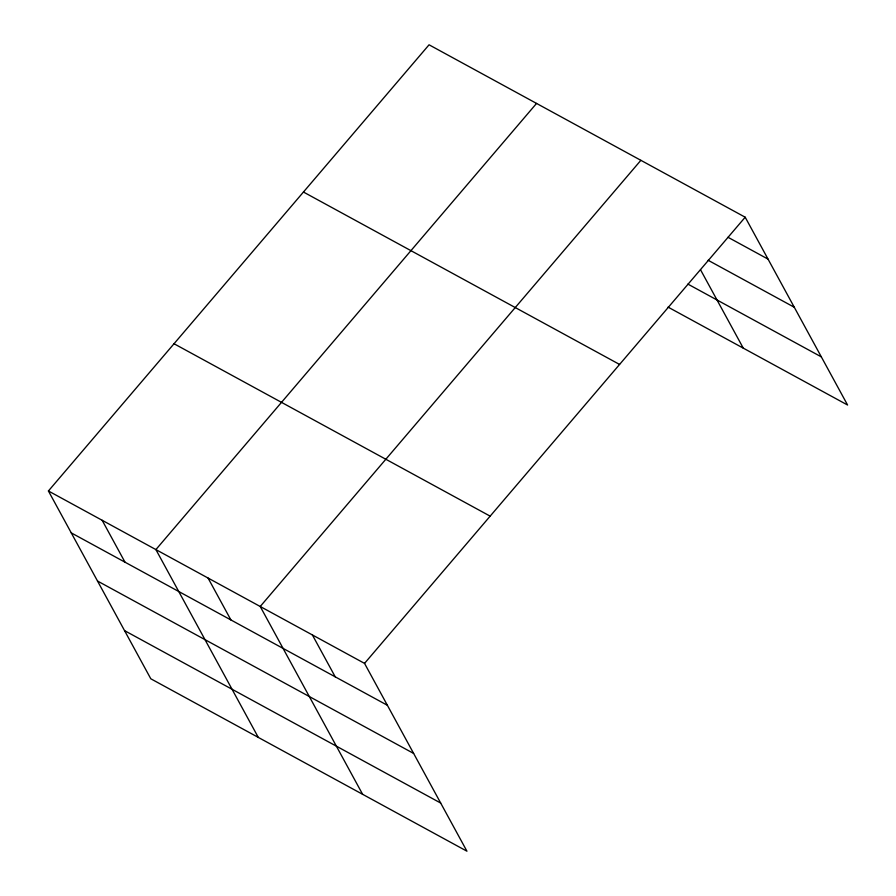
<?xml version="1.0" encoding="UTF-8"?>
<svg xmlns="http://www.w3.org/2000/svg" width="896" height="896" viewBox="0 0 896 896"><rect width="100%" height="100%" fill="white"/><g stroke="black" fill="none" stroke-linecap="round" stroke-linejoin="round"><path stroke-width="1.34" d="M48.418 490.974L364.538 663.387L466.939 851.2L150.808 678.787L48.418 490.974L429.061 44.8L745.192 217.213L847.582 405.026L668.058 307.115M536.547 103.421L155.893 549.595L258.294 737.408M640.864 160.317L260.221 606.491L362.622 794.304M364.538 663.387L745.192 217.213M728 237.283L768.029 259.112M708.154 260.288L794.282 307.261M687.893 284.099L821.33 356.877M303.453 192.035L619.573 364.448M174.026 343.739L490.157 516.152M71.254 532.874L387.386 705.286M97.507 581.022L413.638 753.435M124.555 630.627L440.686 803.051M700.515 269.73L743.266 348.13M312.379 634.939L335.227 676.838M208.062 578.043L230.899 619.942M102.155 520.285L125.003 562.184"/></g></svg>
